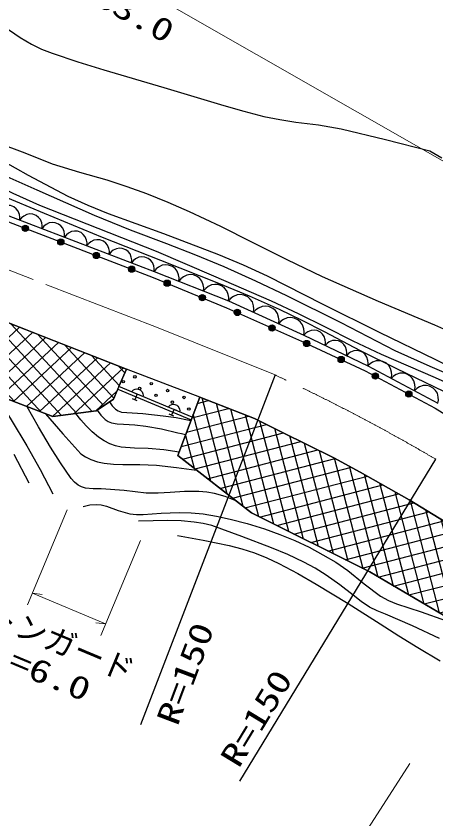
# Model space of a CAD drawing. Units: millimetres on the paper, enlarged 999.8 times, with parts at other scales. Extents: x 39991 to 679840, y 19995 to 379911.
# Drawn here: x 505629 to 539071, y 248403 to 312304 of the extents above; entities that cross this region are included whole.
import ezdxf
from ezdxf.enums import TextEntityAlignment as Align

# ---------------------------------------------------------------- set-up
doc = ezdxf.new("R2010")
doc.units = ezdxf.units.MM
doc.header["$LTSCALE"] = 999.766
doc.linetypes.add('CHAIN', pattern=[18.5, 12, -1.5, 3.5, -1.5])
for name, color, linetype, lineweight in [('M-BGD', 7, 'Continuous', 25), ('M-BGD-HTXT', 7, 'Continuous', 13), ('M-BMK', 2, 'CHAIN', 13)]:
    doc.layers.add(name, color=color, linetype=linetype, lineweight=lineweight)
doc.styles.add('ＭＳ ゴシック', font='')
doc.styles.get('ＭＳ ゴシック').set_extended_font_data('MS Gothic')

# ---------------------------------------------------------------- blocks, each defined once
blk = doc.blocks.new('BUHIN83')
at = {"color": 7, "linetype": 'Continuous', "lineweight": 25}
blk.add_lwpolyline([(-917, -266), (-787, -457), (-625, -604), (-388, -754), (-154, -805), (81, -811), (365, -729), (561, -598), (731, -429), (851, -176), (905, 34), (917, 266)], dxfattribs=at)
blk = doc.blocks.new('BUHIN84')
at = {"color": 7, "linetype": 'Continuous', "lineweight": 25}
blk.add_lwpolyline([(-1023, -286), (-881, -500), (-702, -665), (-440, -834), (-180, -894), (81, -904), (399, -815), (618, -671), (808, -486), (945, -205), (1007, 28), (1023, 286)], dxfattribs=at)
blk = doc.blocks.new('BUHIN85')
at = {"color": 7, "linetype": 'Continuous', "lineweight": 25}
blk.add_lwpolyline([(-1073, -237), (-938, -466), (-763, -647), (-502, -837), (-237, -914), (33, -938), (366, -865), (600, -729), (808, -548), (965, -265), (1042, -29), (1073, 237)], dxfattribs=at)
blk = doc.blocks.new('BUHIN86')
at = {"color": 7, "linetype": 'Continuous', "lineweight": 25}
blk.add_lwpolyline([(-923, -188), (-811, -386), (-663, -544), (-442, -710), (-216, -780), (15, -805), (301, -746), (504, -633), (685, -481), (823, -241), (893, -39), (923, 188)], dxfattribs=at)
blk = doc.blocks.new('BUHIN87')
at = {"color": 7, "linetype": 'Continuous', "lineweight": 25}
blk.add_lwpolyline([(-1042, -168), (-925, -395), (-767, -578), (-527, -774), (-278, -863), (-20, -901), (303, -849), (535, -731), (744, -569), (910, -308), (997, -85), (1042, 168)], dxfattribs=at)
blk = doc.blocks.new('BUHIN94')
at = {"color": 7, "linetype": 'Continuous', "lineweight": 25}
blk.add_lwpolyline([(484, 124), (474, 3), (440, -107), (375, -237), (284, -322), (179, -385), (29, -424), (-94, -419), (-215, -388), (-337, -306), (-419, -226), (-484, -124)], dxfattribs=at)
blk = doc.blocks.new('BUHIN131')
at = {"color": 7, "linetype": 'Continuous', "lineweight": 25}
for radius in [249, 220, 191, 161, 132, 97.5, 67.5, 38.8, 7.5]:
    blk.add_circle((0, 0), radius, dxfattribs=at)
blk = doc.blocks.new('BUHIN132')
at = {"color": 7, "linetype": 'Continuous', "lineweight": 25}
for radius in [249, 220, 191, 161, 132, 97.5, 67.5, 38.8, 7.5]:
    blk.add_circle((0, 0), radius, dxfattribs=at)
blk = doc.blocks.new('BUHIN133')
at = {"color": 7, "linetype": 'Continuous', "lineweight": 25}
for radius in [249, 220, 191, 161, 132, 97.5, 67.5, 38.8, 7.5]:
    blk.add_circle((0, 0), radius, dxfattribs=at)
blk = doc.blocks.new('BUHIN134')
at = {"color": 7, "linetype": 'Continuous', "lineweight": 25}
for radius in [249, 220, 191, 161, 132, 97.5, 67.5, 38.8, 7.5]:
    blk.add_circle((0, 0), radius, dxfattribs=at)
blk = doc.blocks.new('BUHIN135')
at = {"color": 7, "linetype": 'Continuous', "lineweight": 25}
for radius in [249, 220, 191, 161, 132, 97.5, 67.5, 38.8, 7.5]:
    blk.add_circle((0, 0), radius, dxfattribs=at)
blk = doc.blocks.new('BUHIN140')
at = {"color": 7, "linetype": 'Continuous', "lineweight": 25}
for p, q in [((-257, 192), (133, 292)), ((62, -242), (-62, 242)), ((257, -192), (-133, -292))]:
    blk.add_line(p, q, dxfattribs=at)

msp = doc.modelspace()

# ---------------------------------------------------------------- hatches: boundary and pattern name
at = {"layer": 'M-BGD'}
h = msp.add_hatch(dxfattribs=at)
h.set_pattern_fill('USER', color=256, style=0, pattern_type=2)
h.set_pattern_definition([(132.769, (499179.6, 284035.5), (-733.93, -678.88), []), (42.769, (499179.6, 284035.5), (-678.88, 733.93), [])])
h.paths.add_polyline_path([(514419.4, 284200.4), (513819.1, 282815.7), (513385.1, 281814.7), (512015.4, 280875), (508569.9, 280422.6), (499179.6, 284035.5), (499284, 286715.3), (499896, 288229.5), (500473.2, 289657.8)])
h = msp.add_hatch(dxfattribs=at)
h.set_pattern_fill('USER', color=256, style=0, pattern_type=2)
h.set_pattern_definition([(194.586, (541796.2, 263363.1), (251.77, -967.544), []), (104.586, (541796.2, 263363.1), (-967.544, -251.77), [])])
h.paths.add_polyline_path([(558041.9, 253348.2), (554002.2, 256168.8), (548630.1, 259661.6), (546089.5, 260949.3), (544093.2, 264163.7), (543257.9, 263641.6), (541796.2, 263363.1), (533798.1, 268058.3), (524373, 272753.4), (518513.6, 277325.1), (520256.4, 281979.5), (524606.8, 280274.2), (526799.4, 279195.3), (530941, 277141.9), (533047.8, 276015.7), (536945.7, 273788.3), (540286.8, 271769.8), (546535.3, 267859.4), (545579.8, 266192.1), (560222, 256786.8)])

# ---------------------------------------------------------------- linework, layer by layer
for p, q in [((497007.9, 299485.7), (516618.2, 291984.4)), ((516618.2, 291984.4), (522547, 289649)), ((508676.8, 286462.6), (500473.2, 289657.9)), ((500473.2, 289657.8), (514419.3, 284200.4)), ((522547, 289649), (528540.9, 286899.3)), ((514419.3, 284200.4), (508676.8, 286462.6)), ((528540.9, 286899.3), (533638.8, 284458.5)), ((533638.8, 284458.5), (539231, 281492.4)), ((499179.6, 284035.5), (508569.8, 280422.6)), ((508569.8, 280422.6), (499179.6, 284035.5)), ((513385.1, 281814.7), (514419.3, 284200.4)), ((513819.1, 282815.7), (514419.3, 284200.4)), ((514419.3, 284200.4), (513819.1, 282815.7)), ((520256.4, 281979.5), (514419.3, 284200.4)), ((526254.7, 283738.7), (515547.9, 255890.2)), ((513819.1, 282815.7), (513385.1, 281814.7)), ((513728.3, 282606.3), (519576, 280162.5)), ((519654.1, 280371), (513819.1, 282815.7)), ((512015.3, 280875), (513385.1, 281814.7)), ((513385.1, 281814.7), (512015.3, 280875)), ((520256.4, 281979.5), (518513.6, 277325.1)), ((518513.6, 277325.1), (520256.4, 281979.5)), ((524606.8, 280274.2), (520256.4, 281979.5)), ((520256.4, 281979.5), (524606.8, 280274.2)), ((508569.8, 280422.6), (512015.3, 280875)), ((512015.3, 280875), (508569.8, 280422.6)), ((526799.3, 279195.3), (524606.8, 280274.2)), ((524606.8, 280274.2), (526799.3, 279195.3)), ((530940.9, 277141.9), (526799.3, 279195.3)), ((526799.3, 279195.3), (530940.9, 277141.9)), ((518513.6, 277325.1), (524373, 272753.4)), ((524373, 272753.4), (518513.6, 277325.1)), ((523459, 251401.1), (539071.3, 277024.8)), ((533047.8, 276015.8), (530940.9, 277141.9)), ((530940.9, 277141.9), (533047.8, 276015.8)), ((536945.7, 273788.4), (533047.8, 276015.8)), ((533047.8, 276015.8), (536945.7, 273788.4)), ((540286.8, 271769.8), (536945.7, 273788.4)), ((536945.7, 273788.4), (540286.8, 271769.8)), ((524373, 272753.4), (533798.1, 268058.3)), ((533798.1, 268058.3), (524373, 272753.4)), ((533798.1, 268058.3), (541796.2, 263363.2)), ((541796.2, 263363.2), (533798.1, 268058.3))]:
    msp.add_line(p, q, dxfattribs=at)
for points in [[(502691.4, 312623.8), (503916.7, 311930.2), (505110.5, 311185.3), (505964.6, 310598.5), (506849.4, 310064), (507659.6, 309676.8), (508497.6, 309343.1), (510548.2, 308648), (512607.7, 308013.1), (517395.8, 306626.5), (522185.2, 305190.7), (523768.6, 304724.1), (525373.9, 304314), (526635.5, 304063.6), (527919.1, 303870.4), (529723.6, 303633.8), (531515.7, 303337.8), (535058.9, 302482.9), (538596.5, 301567), (539543.1, 301018.3)], [(427876, 306510.7), (431369.4, 307466.1), (439102.6, 309406.9), (440476.1, 309735.3), (447070.5, 310601.2), (453038.3, 311288), (456382.3, 311497), (459577.1, 311347.7), (463961.5, 310631.1), (466798, 309974.2), (469865.8, 309048.6), (476285.2, 306869), (482645, 304510.2), (516546.5, 291508.3), (522393.9, 289094.5), (528365.4, 286437.2), (533438.4, 284078.4), (539019, 281095.4), (550815.5, 273797), (556320.5, 270391.3), (565172.7, 264614.4)], [(541395.3, 283217.1), (538604.4, 284415.5), (535830.3, 285672.5), (531529.4, 287881.9), (527191, 290043.1), (524715.3, 291215.5), (522205.6, 292337.4), (519937.6, 293286.6), (517638.7, 294183.6), (514750.2, 295271.3), (511873.9, 296418.7), (507320, 298445.7), (502746.5, 300461.1), (500753.6, 301235.6), (498730.6, 301957), (495642.5, 303027.1), (492565.7, 304156.9), (490704.4, 304824.4), (488824.1, 305434.8), (486408.3, 306145.2), (484013.8, 306911.9), (483178.4, 307209), (482335.6, 307515.5)], [(482141.4, 306398.8), (486585.3, 305091.9), (491009.4, 303728.3), (495726.4, 302122.7), (500438.6, 300455.7), (501867.8, 299863.8), (503282.1, 299212.7), (505382, 298209.5), (507506.5, 297261.1), (512134.3, 295412.3), (516784.8, 293596.4), (521366.9, 291641.3), (525948.7, 289651.8), (528100.8, 288641.2), (530237.2, 287571.5), (532454.7, 286462.6), (534704.5, 285404.8), (539016.9, 283529.2), (543305.6, 281598.1)], [(540460.3, 282047), (535962.4, 284214.3), (533069, 285661.1), (530203.6, 287161.1), (528420.5, 288080.7), (526608, 288947.7), (524211.1, 290005.6), (521791.1, 291008.1), (517153.5, 292841.1), (512509.7, 294684.5), (507905.3, 296594.2), (503294.4, 298508.6), (498643, 300308.8), (493964.5, 302058), (492294.2, 302654.9), (490587.2, 303200.6), (489762.9, 303401.7), (488918.3, 303545.3), (488234.4, 303625.2), (487537.5, 303690.8)], [(541144.5, 286743.3), (538977.8, 287704.3), (534502.5, 289592.3), (530043.5, 291538.8), (527215.3, 292895.6), (524411.6, 294307.3), (521942.5, 295542.9), (519448, 296724.1), (517754.1, 297464.5), (516037.8, 298148.9), (514471.2, 298720.8), (512884.3, 299235.9), (510707.6, 299845.5), (508542.4, 300514.5), (506345.4, 301392.4), (504124.2, 302214.9)], [(503450.2, 301383.5), (506589.4, 299645.9), (509755.5, 297962.2), (511349.1, 297248.8), (512968.2, 296589.8), (517374.7, 294986.7), (521763.4, 293325.8), (523706.7, 292503.7), (525624.7, 291626.9), (530072, 289367.9), (534539, 287141.2), (539025.9, 284961.9), (543496.8, 282728.3)], [(503927.6, 282208.7), (505227.5, 280173.9), (506481.1, 278099.4), (507538.9, 276208.4), (508569.7, 274289.9)], [(523081.8, 273760.9), (522271.9, 274063.2), (521442.3, 274308.4), (520819.9, 274417.9), (520177.6, 274468.6), (519055.1, 274456.5), (517914.1, 274383.5), (516948.7, 274332.1), (515995.8, 274341.5), (514243.7, 274541.8), (512417.5, 274688.5), (511775.4, 274683.6), (511152.7, 274739.2), (510848.3, 274824.2), (510571.3, 274964.8), (510287.3, 275196.6), (510025.6, 275491.3), (509168.9, 276738.1), (508379.2, 277992.7), (507427.5, 279603.2), (506512.5, 281214.1)], [(513078, 281604), (513288.2, 281287.2), (513538.9, 281016.7), (513764.7, 280879.9), (514031.5, 280790.6), (515737.7, 280662.1), (517347.5, 280481.6), (518373.1, 280348.8), (519405, 280153.3), (519481.5, 280133.8), (519557.9, 280114.1)], [(507963.5, 280655.8), (509344, 279048.4), (510785.6, 277463.2), (511168.3, 277212.6), (511584.6, 277012.8), (512109.5, 276834.7), (512646.5, 276715.9), (513388.8, 276629.7), (514138.9, 276603.2), (515476.5, 276608.5), (516816.2, 276553.5), (518403.4, 276383.2), (519993.4, 276151.9), (520023, 276147.4)], [(518618.1, 277604), (517396.2, 277769.9), (516152.3, 277877.9), (515072.6, 277900.7), (514007.6, 277984.2), (513554.6, 278085.7), (513106.9, 278249), (512634.7, 278492.7), (512191.8, 278789), (511686, 279211.9), (511222.1, 279678.5), (510798.8, 280158.8), (510382.4, 280660.6)], [(512096.7, 280930.9), (512387.5, 280541.6), (512715.9, 280201.1), (512960.2, 280038.5), (513235.1, 279929.2), (513694.3, 279842.4), (514182.5, 279812.6), (515083.2, 279772), (515953.9, 279673.3), (517221.4, 279441.4), (518503.8, 279145.2), (518815.4, 279068.7), (519136.7, 278989.2)], [(506663.9, 275121.3), (505474, 277417.9)], [(510985, 273281.1), (511497.3, 273392), (512007.5, 273441.6), (512417.5, 273402.6), (512824.2, 273302.9), (513757.2, 272960.3), (514685.6, 272682.9), (515214.9, 272623.8), (515754.1, 272624.5), (517189.7, 272741.3), (518623.8, 272797.6), (519579.1, 272770.9), (520529.4, 272684.3), (521599.4, 272506.1), (522672.6, 272265.7), (524048.1, 271905.1), (525415.2, 271484.3), (526639.2, 271047.9), (527842.1, 270555), (528971.7, 270021.8), (530073.4, 269435.1), (531086.2, 268832.9), (532065.9, 268180.5), (533352.7, 267127.8), (534667.9, 266129.9), (535288.1, 265794.5), (535939.9, 265510.5), (537900, 264873.5), (539821.8, 264185.5)], [(539362.6, 262768.1), (537213.2, 263764.3), (535044.5, 264703.2), (534395.9, 264958.7), (533766.7, 265271.3), (533112.5, 265709.1), (532479.7, 266205.8), (531420.2, 267033.5), (530330.7, 267808.2), (529462, 268351.3), (528554.1, 268847.2), (527276.8, 269438.4), (525962.5, 269980.3), (523608.9, 270892.1), (521234.8, 271746.8), (520538.3, 271917.9), (519818, 272031.9), (518771.2, 272120.8), (517722, 272149.3), (516552.5, 272133.4), (515372.8, 272091.4)], [(518477.3, 270954.5), (520541.8, 270588.9), (522608.2, 270161.5), (523623.9, 269897.3), (524621, 269575.3), (525603.9, 269180.6), (526564.6, 268730.1), (528059.7, 267939.2), (529523.4, 267097), (532088.7, 265544), (534621.3, 263940.4), (536109.2, 262964.6), (537626.2, 262041.6), (539407.5, 260997.1)]]:
    msp.add_lwpolyline(points, dxfattribs=at)
for centre in [(514170.1, 283210.6), (515095.3, 283589.5), (516399.3, 283043.1), (515474.1, 282664.3), (517703.4, 282496.8), (516778.2, 282117.9), (519007.4, 281950.5), (518082.2, 281571.6), (519386.3, 281025.3)]:
    msp.add_circle(centre, 99.5, dxfattribs=at)
at = {"layer": 'M-BGD-HTXT'}
for p, q in [((505863.3, 320045), (575060, 280555.5)), ((509710.8, 273009.9), (506540.1, 265441.6)), ((512375.1, 262996.9), (515545.9, 270565.2)), ((506926.4, 266363.7), (507701.3, 266272.8)), ((506926.4, 266363.7), (512761.4, 263919)), ((512761.4, 263919), (511986.5, 264010)), ((536985.7, 252812.8), (532316.2, 245543.3))]:
    msp.add_line(p, q, dxfattribs=at)
at = {"layer": 'M-BMK'}
for p, q in [((473925.3, 304205.5), (508009.5, 290943.6)), ((508009.5, 290943.6), (516827.4, 287538.3)), ((516827.4, 287538.3), (526254.7, 283738.7))]:
    msp.add_line(p, q, dxfattribs=at)
msp.add_arc((463155.6, 147694.7), 149964.8, 59.58743, 65.11748, dxfattribs=at)

# ---------------------------------------------------------------- block references
at = {"layer": 'M-BGD', "xscale": 0.9997655, "yscale": 0.9997655, "rotation": 142.89824}
for name, p in [('BUHIN83', (505030.3, 296417)), ('BUHIN83', (506813.1, 295735)), ('BUHIN83', (508595.8, 295053.1)), ('BUHIN131', (506366, 295412.7)), ('BUHIN83', (510378.6, 294371.2)), ('BUHIN131', (509192.6, 294328.6)), ('BUHIN83', (512161.3, 293689.3)), ('BUHIN83', (513944.1, 293007.3)), ('BUHIN131', (512019.3, 293244.5)), ('BUHIN83', (515726.8, 292325.4)), ('BUHIN84', (517606.3, 291595.2)), ('BUHIN131', (514846, 292160.4)), ('BUHIN84', (519582.6, 290816.7)), ('BUHIN132', (517661.4, 291048)), ('BUHIN84', (521558.9, 290038.3)), ('BUHIN132', (520459.8, 289892.9)), ('BUHIN85', (523546, 289190.7)), ('BUHIN85', (525544, 288274.1)), ('BUHIN133', (523248.1, 288714.4)), ('BUHIN85', (527541.9, 287357.6)), ('BUHIN133', (526014.1, 287483.5)), ('BUHIN86', (529390.5, 286492.5)), ('BUHIN134', (528776.9, 286245.9)), ('BUHIN86', (531089.8, 285678.9)), ('BUHIN86', (532789.1, 284865.3)), ('BUHIN134', (531522.1, 284969.4)), ('BUHIN87', (534570.8, 283964.1)), ('BUHIN135', (534244.6, 283647.5)), ('BUHIN87', (536434.9, 282975.5)), ('BUHIN87', (538298.9, 281986.8)), ('BUHIN94', (515277.8, 282204.5)), ('BUHIN135', (536914.5, 282220.4)), ('BUHIN140', (515190.2, 281995.4)), ('BUHIN94', (518195.3, 280982.2)), ('BUHIN140', (518114.1, 280773.5))]:
    msp.add_blockref(name, p, dxfattribs=at)

# ---------------------------------------------------------------- texts
at = {"layer": 'M-BGD-HTXT', "style": 'ＭＳ ゴシック', "width": 1.35}
for s, rotation, p in [('L=183.0', 331.1, (506990, 315292.4)), ('R=150', 69.4, (518999.1, 255517.7)), ('L=6.0', 337.3, (503118.7, 260453.5)), ('R=150', 58.7, (523830.5, 252066.7))]:
    msp.add_text(s, height=1832, rotation=rotation, dxfattribs=at).set_placement(p, align=Align.BOTTOM_LEFT)
at = {"layer": 'M-BGD-HTXT', "style": 'ＭＳ ゴシック'}
msp.add_text('ストンガード', height=1832, rotation=337.3, dxfattribs=at).set_placement((500536.4, 264511.3), align=Align.BOTTOM_LEFT)

doc.saveas('drawing.dxf')
